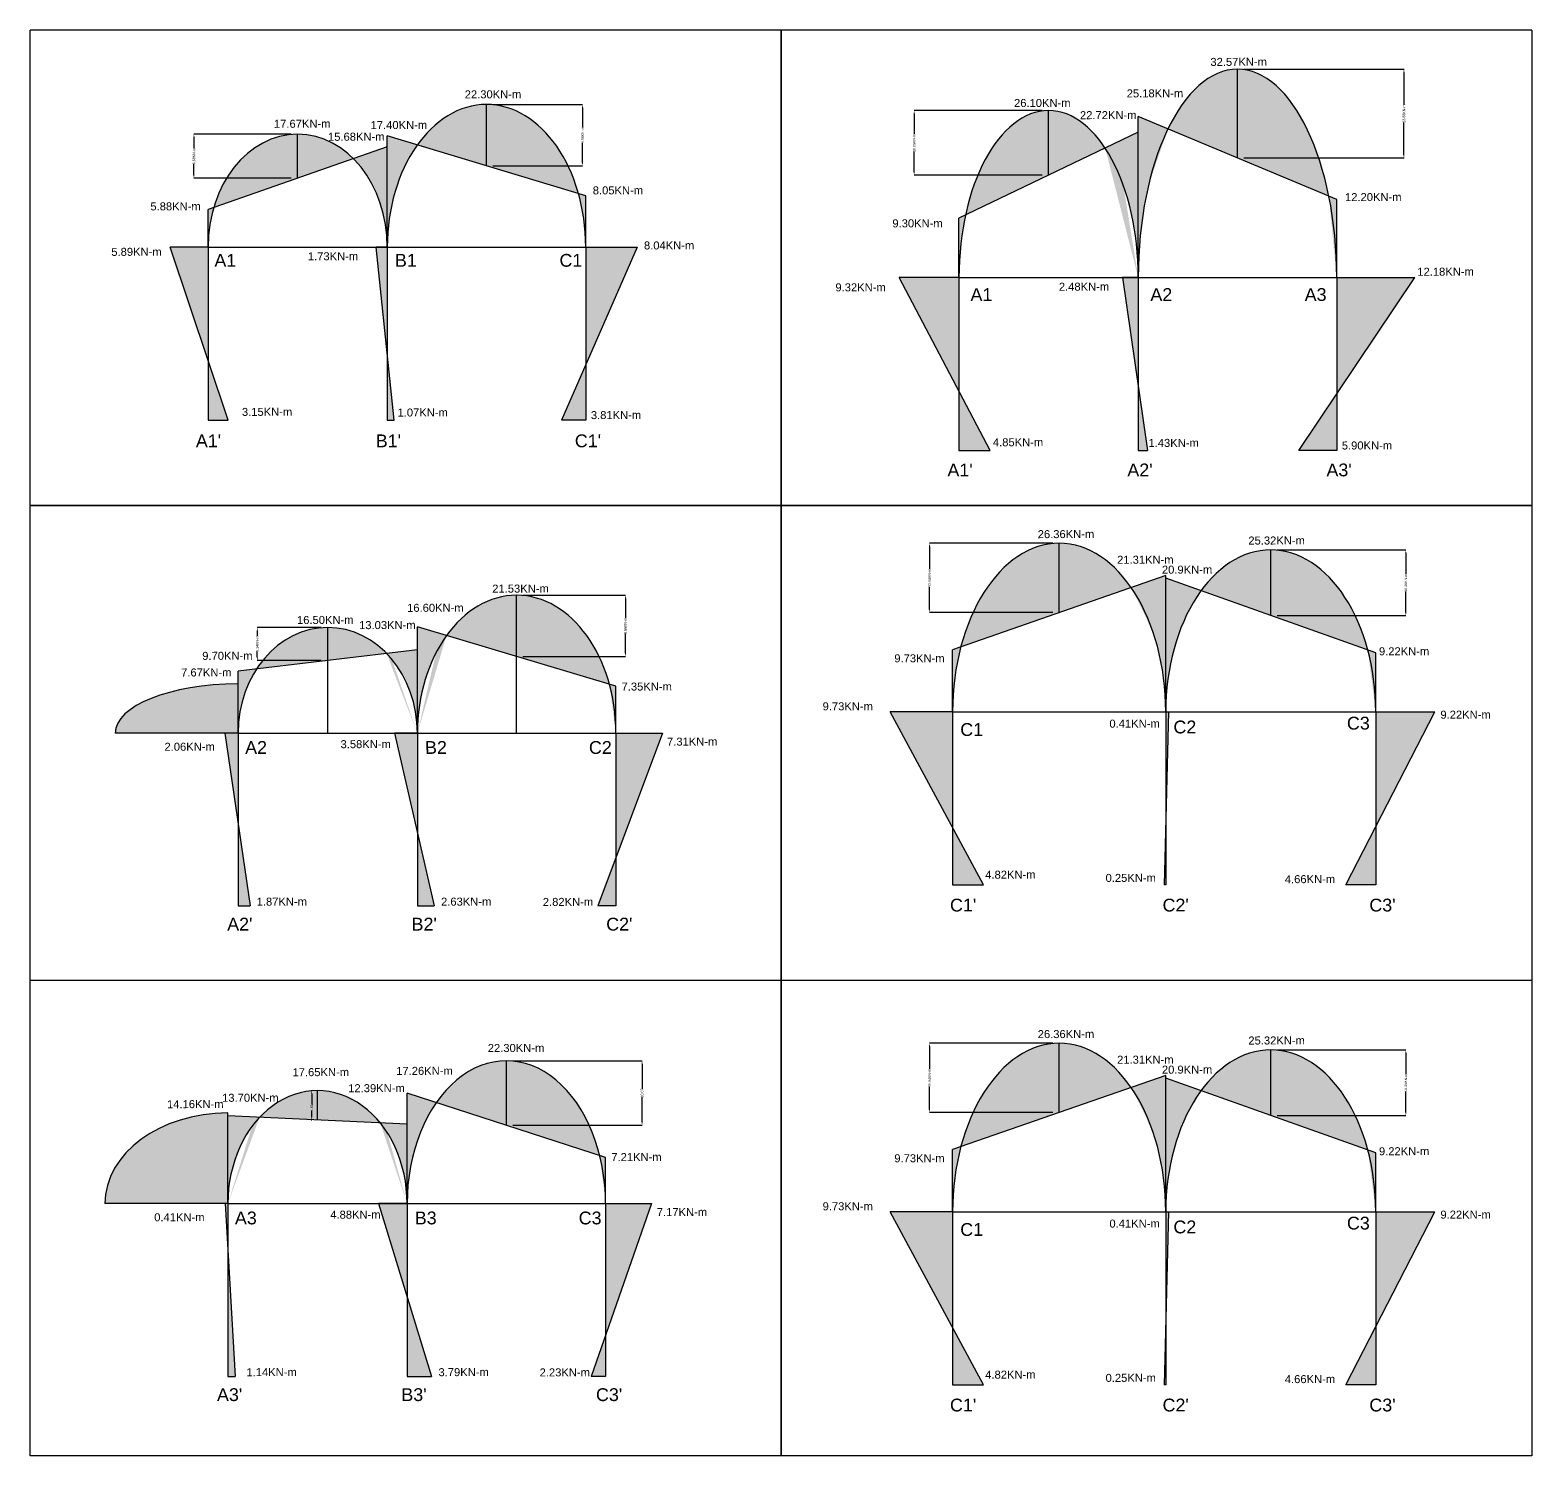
# Model space of a CAD drawing. Header units: millimetres. Extents: x 0 to 1679650, y -107560 to 692040.
# Drawn here: x 92940 to 116400, y 122243 to 144518 of the extents above; entities that cross this region are included whole.
import ezdxf

# ---------------------------------------------------------------- set-up
doc = ezdxf.new("R2010")
doc.units = ezdxf.units.MM
doc.styles.get("Standard").update_dxf_attribs({"font": 'arial.ttf'})
doc.dimstyles.new('ISO-25', dxfattribs={"dimtxt": 40, "dimasz": 50, "dimexe": 1.25, "dimexo": 100, "dimtad": 0, "dimdec": 0, "dimtxsty": 'Standard', "dimcen": 2.5, "dimadec": 0, "dimazin": 0, "dimtfac": 1, "dimtdec": 0, "dimtmove": 0, "dimatfit": 3, "dimfxl": 1, "dimarcsym": 0})

# ---------------------------------------------------------------- blocks, each defined once
blk = doc.blocks.new('*D110')
at = {"color": 0, "lineweight": -2, "transparency": 16777216}
for p, q in [((97020.00000000003, 142892.0000000001), (95498.75000000017, 142892.0000000001)), ((95500.00000000017, 142842.0000000001), (95500.00000000017, 142671.0445088677)), ((95500.00000000017, 142253.0000000001), (95500.00000000017, 142423.9554911324)), ((97020.00000000003, 142203.0000000001), (95498.75000000017, 142203.0000000001))]:
    blk.add_line(p, q, dxfattribs=at)
at = {"color": 0, "transparency": 16777216}
for points in [[(95491.66666666685, 142842.0000000001), (95508.3333333335, 142842.0000000001), (95500.00000000017, 142892.0000000001)], [(95491.66666666685, 142253.0000000001), (95508.3333333335, 142253.0000000001), (95500.00000000017, 142203.0000000001)]]:
    blk.add_solid(points, dxfattribs=at)
at = {"layer": 'Defpoints', "color": 0, "transparency": 16777216}
for p in [(97120.00000000003, 142892.0000000001), (95500.00000000017, 142203.0000000001), (97120.00000000003, 142203.0000000001)]:
    blk.add_point(p, dxfattribs=at)
at = {"color": 0, "transparency": 16777216, "insert": (95500.0000000002, 142547.5), "char_height": 40, "attachment_point": 5, "rotation": 90}
blk.add_mtext('6.89KN-m', dxfattribs=at)
blk = doc.blocks.new('*D111')
at = {"color": 0, "lineweight": -2, "transparency": 16777216}
for p, q in [((100170.0000000001, 143355.0000000001), (101571.2500000002, 143355.0000000001)), ((101570.0000000002, 143305.0000000001), (101570.0000000002, 142999.6853683493)), ((101570.0000000002, 142447.5000000001), (101570.0000000002, 142752.8146316508)), ((100170.0000000001, 142397.5000000001), (101571.2500000002, 142397.5000000001))]:
    blk.add_line(p, q, dxfattribs=at)
at = {"color": 0, "transparency": 16777216}
for points in [[(101561.6666666669, 143305.0000000001), (101578.3333333336, 143305.0000000001), (101570.0000000002, 143355.0000000001)], [(101561.6666666669, 142447.5000000001), (101578.3333333336, 142447.5000000001), (101570.0000000002, 142397.5000000001)]]:
    blk.add_solid(points, dxfattribs=at)
at = {"layer": 'Defpoints', "color": 0, "transparency": 16777216}
for p in [(100070.0000000001, 143355.0000000001), (100070.0000000001, 142397.5000000001), (101570.0000000002, 142397.5000000001)]:
    blk.add_point(p, dxfattribs=at)
at = {"color": 0, "transparency": 16777216, "insert": (101570.0000000002, 142876.25), "char_height": 40, "attachment_point": 5, "rotation": 90}
blk.add_mtext('9.58KN-m', dxfattribs=at)
blk = doc.blocks.new('*D112')
at = {"color": 0, "lineweight": -2, "transparency": 16777216}
for p, q in [((97490.00000000003, 135185.0000000001), (96488.62694584293, 135185.0000000001)), ((96489.87694584293, 135135.0000000001), (96489.87694584293, 135051.6853683493)), ((97490.00000000003, 134671.5000000001), (96488.62694584293, 134671.5000000001)), ((96489.87694584293, 134721.5000000001), (96489.87694584293, 134804.8146316508))]:
    blk.add_line(p, q, dxfattribs=at)
at = {"color": 0, "transparency": 16777216}
for points in [[(96481.5436125096, 135135.0000000001), (96498.21027917626, 135135.0000000001), (96489.87694584293, 135185.0000000001)], [(96481.5436125096, 134721.5000000001), (96498.21027917626, 134721.5000000001), (96489.87694584293, 134671.5000000001)]]:
    blk.add_solid(points, dxfattribs=at)
at = {"layer": 'Defpoints', "color": 0, "transparency": 16777216}
for p in [(96489.87694584293, 135185.0000000001), (97590.00000000003, 135185.0000000001), (97590.00000000003, 134671.5000000001)]:
    blk.add_point(p, dxfattribs=at)
at = {"color": 0, "transparency": 16777216, "insert": (96489.87694584296, 134928.25), "char_height": 40, "attachment_point": 5, "rotation": 90}
blk.add_mtext('5.14KN-m', dxfattribs=at)
blk = doc.blocks.new('*D113')
at = {"color": 0, "lineweight": -2, "transparency": 16777216}
for p, q in [((100640.0000000001, 135688.0000000001), (102241.126945843, 135688.0000000001)), ((102239.876945843, 135638.0000000001), (102239.876945843, 135333.6853683493)), ((102239.876945843, 134782.5000000001), (102239.876945843, 135086.8146316508)), ((100640.0000000001, 134732.5000000001), (102241.126945843, 134732.5000000001))]:
    blk.add_line(p, q, dxfattribs=at)
at = {"color": 0, "transparency": 16777216}
for points in [[(102231.5436125097, 135638.0000000001), (102248.2102791763, 135638.0000000001), (102239.876945843, 135688.0000000001)], [(102231.5436125097, 134782.5000000001), (102248.2102791763, 134782.5000000001), (102239.876945843, 134732.5000000001)]]:
    blk.add_solid(points, dxfattribs=at)
at = {"layer": 'Defpoints', "color": 0, "transparency": 16777216}
for p in [(100540.0000000001, 135688.0000000001), (102239.876945843, 135688.0000000001), (100540.0000000001, 134732.5000000001)]:
    blk.add_point(p, dxfattribs=at)
at = {"color": 0, "transparency": 16777216, "insert": (102239.876945843, 135210.25), "char_height": 40, "attachment_point": 5, "rotation": 90}
blk.add_mtext('9.56KN-m', dxfattribs=at)
blk = doc.blocks.new('*D114')
at = {"color": 0, "lineweight": -2, "transparency": 16777216}
for p, q in [((100480.0000000001, 128415.0000000001), (102501.2500000002, 128415.0000000001)), ((102500.0000000002, 128365.0000000001), (102500.0000000002, 127977.9820941338)), ((102500.0000000002, 127458.5000000001), (102500.0000000002, 127845.5179058664)), ((100480.0000000001, 127408.5000000001), (102501.2500000002, 127408.5000000001))]:
    blk.add_line(p, q, dxfattribs=at)
at = {"color": 0, "transparency": 16777216}
for points in [[(102491.6666666669, 128365.0000000001), (102508.3333333335, 128365.0000000001), (102500.0000000002, 128415.0000000001)], [(102491.6666666669, 127458.5000000001), (102508.3333333335, 127458.5000000001), (102500.0000000002, 127408.5000000001)]]:
    blk.add_solid(points, dxfattribs=at)
at = {"layer": 'Defpoints', "color": 0, "transparency": 16777216}
for p in [(100380.0000000001, 128415.0000000001), (100380.0000000001, 127408.5000000001), (102500.0000000002, 127408.5000000001)]:
    blk.add_point(p, dxfattribs=at)
at = {"color": 0, "transparency": 16777216, "insert": (102500.0000000002, 127911.75), "char_height": 40, "attachment_point": 5, "rotation": 90}
blk.add_mtext('10.07', dxfattribs=at)
blk = doc.blocks.new('*D115')
at = {"color": 0, "lineweight": -2, "transparency": 16777216}
for p, q in [((97330.00000000003, 127950.0000000001), (97338.74999999997, 127950.0000000001)), ((97339.99999999997, 127900.0000000001), (97339.99999999997, 127734.5199522511)), ((97339.99999999997, 127539.5000000001), (97339.99999999997, 127635.480047749)), ((97330.00000000003, 127489.5000000001), (97338.74999999997, 127489.5000000001))]:
    blk.add_line(p, q, dxfattribs=at)
at = {"color": 0, "transparency": 16777216}
for points in [[(97331.66666666664, 127900.0000000001), (97348.3333333333, 127900.0000000001), (97339.99999999997, 127950.0000000001)], [(97331.66666666664, 127539.5000000001), (97348.3333333333, 127539.5000000001), (97339.99999999997, 127489.5000000001)]]:
    blk.add_solid(points, dxfattribs=at)
at = {"layer": 'Defpoints', "color": 0, "transparency": 16777216}
for p in [(97430.00000000003, 127950.0000000001), (97339.99999999997, 127489.5000000001), (97430.00000000003, 127489.5000000001)]:
    blk.add_point(p, dxfattribs=at)
at = {"color": 0, "transparency": 16777216, "insert": (97340, 127685), "char_height": 40, "attachment_point": 5, "rotation": 90}
blk.add_mtext('4.61', dxfattribs=at)
blk = doc.blocks.new('*D116')
at = {"color": 0, "lineweight": -2, "transparency": 16777216}
for p, q in [((108749.9999998911, 143260.0000000001), (106748.7500000002, 143260.0000000001)), ((106750.0000000002, 143210.0000000001), (106750.0000000002, 142892.5915757163)), ((106750.0000000002, 142301.0000000001), (106750.0000000002, 142618.4084242838)), ((108750.0000000001, 142251.0000000001), (106748.7500000002, 142251.0000000001))]:
    blk.add_line(p, q, dxfattribs=at)
at = {"color": 0, "transparency": 16777216}
for points in [[(106741.6666666669, 143210.0000000001), (106758.3333333336, 143210.0000000001), (106750.0000000002, 143260.0000000001)], [(106741.6666666669, 142301.0000000001), (106758.3333333336, 142301.0000000001), (106750.0000000002, 142251.0000000001)]]:
    blk.add_solid(points, dxfattribs=at)
at = {"layer": 'Defpoints', "color": 0, "transparency": 16777216}
for p in [(108849.9999998911, 143260.0000000001), (106750.0000000002, 142251.0000000001), (108850.0000000001, 142251.0000000001)]:
    blk.add_point(p, dxfattribs=at)
at = {"color": 0, "transparency": 16777216, "insert": (106750.0000000002, 142755.5), "char_height": 40, "attachment_point": 5, "rotation": 90}
blk.add_mtext('10.09KN-m', dxfattribs=at)
blk = doc.blocks.new('*D117')
at = {"color": 0, "lineweight": -2, "transparency": 16777216}
for p, q in [((111900.0000000001, 143907.0000000001), (114401.2500000002, 143907.0000000001)), ((114400.0000000002, 143857.0000000001), (114400.0000000002, 143350.0915757163)), ((114400.0000000002, 142569.0000000001), (114400.0000000002, 143075.9084242838)), ((111900.0000000001, 142519.0000000001), (114401.2500000002, 142519.0000000001))]:
    blk.add_line(p, q, dxfattribs=at)
at = {"color": 0, "transparency": 16777216}
for points in [[(114391.6666666669, 143857.0000000001), (114408.3333333336, 143857.0000000001), (114400.0000000002, 143907.0000000001)], [(114391.6666666669, 142569.0000000001), (114408.3333333336, 142569.0000000001), (114400.0000000002, 142519.0000000001)]]:
    blk.add_solid(points, dxfattribs=at)
at = {"layer": 'Defpoints', "color": 0, "transparency": 16777216}
for p in [(111800.0000000001, 143907.0000000001), (111800.0000000001, 142519.0000000001), (114400.0000000002, 142519.0000000001)]:
    blk.add_point(p, dxfattribs=at)
at = {"color": 0, "transparency": 16777216, "insert": (114400.0000000002, 143213), "char_height": 40, "attachment_point": 5, "rotation": 90}
blk.add_mtext('13.88KN-m', dxfattribs=at)
blk = doc.blocks.new('*D118')
at = {"color": 0, "lineweight": -2, "transparency": 16777216}
for p, q in [((108915.0000000001, 128691.0000000001), (106988.7500000002, 128691.0000000001)), ((106990.0000000002, 128641.0000000001), (106990.0000000002, 128286.0915757163)), ((106990.0000000002, 127657.0000000001), (106990.0000000002, 128011.9084242838)), ((108915.0000000001, 127607.0000000001), (106988.7500000002, 127607.0000000001))]:
    blk.add_line(p, q, dxfattribs=at)
at = {"color": 0, "transparency": 16777216}
for points in [[(106981.6666666669, 128641.0000000001), (106998.3333333336, 128641.0000000001), (106990.0000000002, 128691.0000000001)], [(106981.6666666669, 127657.0000000001), (106998.3333333336, 127657.0000000001), (106990.0000000002, 127607.0000000001)]]:
    blk.add_solid(points, dxfattribs=at)
at = {"layer": 'Defpoints', "color": 0, "transparency": 16777216}
for p in [(109015.0000000001, 128691.0000000001), (106990.0000000002, 127607.0000000001), (109015.0000000001, 127607.0000000001)]:
    blk.add_point(p, dxfattribs=at)
at = {"color": 0, "transparency": 16777216, "insert": (106990.0000000002, 128149), "char_height": 40, "attachment_point": 5, "rotation": 90}
blk.add_mtext('10.84KN-m', dxfattribs=at)
blk = doc.blocks.new('*D119')
at = {"color": 0, "lineweight": -2, "transparency": 16777216}
for p, q in [((112419.9999998759, 128587.0000000001), (114431.2500000002, 128587.0000000001)), ((114430.0000000002, 128537.0000000001), (114430.0000000002, 128211.0915757384)), ((114430.0000000002, 127611.0000000443), (114430.0000000002, 127936.9084243059)), ((112419.9999998759, 127561.0000000443), (114431.2500000002, 127561.0000000443))]:
    blk.add_line(p, q, dxfattribs=at)
at = {"color": 0, "transparency": 16777216}
for points in [[(114421.6666666669, 128537.0000000001), (114438.3333333336, 128537.0000000001), (114430.0000000002, 128587.0000000001)], [(114421.6666666669, 127611.0000000443), (114438.3333333336, 127611.0000000443), (114430.0000000002, 127561.0000000443)]]:
    blk.add_solid(points, dxfattribs=at)
at = {"layer": 'Defpoints', "color": 0, "transparency": 16777216}
for p in [(112319.9999998759, 128587.0000000001), (112319.9999998759, 127561.0000000443), (114430.0000000002, 127561.0000000443)]:
    blk.add_point(p, dxfattribs=at)
at = {"color": 0, "transparency": 16777216, "insert": (114430.0000000002, 128074.0000000221), "char_height": 40, "attachment_point": 5, "rotation": 90}
blk.add_mtext('10.26KN-m', dxfattribs=at)
blk = doc.blocks.new('*D148')
at = {"color": 0, "lineweight": -2, "transparency": 16777216}
for p, q in [((108915.0000000001, 136501.0000000001), (106988.7500000003, 136501.0000000001)), ((106990.0000000003, 136451.0000000001), (106990.0000000003, 136096.0915757163)), ((106990.0000000003, 135467.0000000001), (106990.0000000003, 135821.9084242838)), ((108915.0000000001, 135417.0000000001), (106988.7500000003, 135417.0000000001))]:
    blk.add_line(p, q, dxfattribs=at)
at = {"color": 0, "transparency": 16777216}
for points in [[(106981.666666667, 136451.0000000001), (106998.3333333336, 136451.0000000001), (106990.0000000003, 136501.0000000001)], [(106981.666666667, 135467.0000000001), (106998.3333333336, 135467.0000000001), (106990.0000000003, 135417.0000000001)]]:
    blk.add_solid(points, dxfattribs=at)
at = {"layer": 'Defpoints', "color": 0, "transparency": 16777216}
for p in [(109015.0000000001, 136501.0000000001), (106990.0000000003, 135417.0000000001), (109015.0000000001, 135417.0000000001)]:
    blk.add_point(p, dxfattribs=at)
at = {"color": 0, "transparency": 16777216, "insert": (106990.0000000003, 135959), "char_height": 40, "attachment_point": 5, "rotation": 90}
blk.add_mtext('10.84KN-m', dxfattribs=at)
blk = doc.blocks.new('*D149')
at = {"color": 0, "lineweight": -2, "transparency": 16777216}
for p, q in [((112419.9999998759, 136397.0000000001), (114431.2500000003, 136397.0000000001)), ((114430.0000000003, 136347.0000000001), (114430.0000000003, 136021.0915757384)), ((114430.0000000003, 135421.0000000443), (114430.0000000003, 135746.9084243059)), ((112419.9999998759, 135371.0000000443), (114431.2500000003, 135371.0000000443))]:
    blk.add_line(p, q, dxfattribs=at)
at = {"color": 0, "transparency": 16777216}
for points in [[(114421.666666667, 136347.0000000001), (114438.3333333336, 136347.0000000001), (114430.0000000003, 136397.0000000001)], [(114421.666666667, 135421.0000000443), (114438.3333333336, 135421.0000000443), (114430.0000000003, 135371.0000000443)]]:
    blk.add_solid(points, dxfattribs=at)
at = {"layer": 'Defpoints', "color": 0, "transparency": 16777216}
for p in [(112319.9999998759, 136397.0000000001), (112319.9999998759, 135371.0000000443), (114430.0000000003, 135371.0000000443)]:
    blk.add_point(p, dxfattribs=at)
at = {"color": 0, "transparency": 16777216, "insert": (114430.0000000003, 135884.0000000221), "char_height": 40, "attachment_point": 5, "rotation": 90}
blk.add_mtext('10.26KN-m', dxfattribs=at)

msp = doc.modelspace()

# ---------------------------------------------------------------- hatches: boundary and pattern name
at = {"true_color": 0xf27172}
h = msp.add_hatch(color=11, dxfattribs=at)
h.dxf.hatch_style = 1
edge = h.paths.add_edge_path()
edge.add_ellipse((108850, 140650), major_axis=(0, -2610), ratio=0.5363984674329502, start_angle=180, end_angle=247.9699689787866)
edge.add_line((107552.2176668206, 141628.9914674547), (108850, 142251))
edge.add_line((108850, 142251), (108850, 143260))
h.paths.add_polyline_path([(109623.601783833, 142825.3428701986), (109506.2475991817, 142955.4959629816), (109382.6503610269, 143063.7162751087), (109253.9858819303, 143148.974278701), (109121.47818043, 143210.4588922724), (108986.3878366351, 143247.5851967579), (108850, 143260), (108850, 142251), (109733.5964942054, 142674.4951768656)])
edge = h.paths.add_edge_path()
edge.add_line((110250, 142922), (109733.5964942054, 142674.4951768656))
edge.add_ellipse((108850, 140650), major_axis=(0, -2610), ratio=0.5363984674329502, start_angle=90, end_angle=140.8656940882477, ccw=False)
edge.add_line((110250, 140650), (110250, 142922))
h.paths.add_polyline_path([(111800, 143907), (111649.814705327, 143891.6749419486), (111501.0427347924, 143845.8439848065), (111355.0841123967, 143769.9384224508), (111213.3123870261, 143664.6725669167), (111077.0617066214, 143531.0370263387), (110947.6142631302, 143370.2893827968), (110826.1882263935, 143183.9423577946), (110713.9262805145, 142973.7495767394), (111800, 142519)])
edge = h.paths.add_edge_path()
edge.add_line((110713.9262805145, 142973.7495767394), (110250, 143168))
edge.add_line((110250, 143168), (110250, 140650))
edge.add_ellipse((111800, 140650), major_axis=(0, -3257), ratio=0.4758980657046362, start_angle=224.4826076582319, end_angle=270, ccw=False)
edge = h.paths.add_edge_path()
edge.add_line((107552.2176668206, 141628.9914674547), (107450, 141580))
edge.add_line((107450, 141580), (107450, 140650))
edge.add_ellipse((108850, 140650), major_axis=(0, -2610), ratio=0.5363984674329502, start_angle=247.96996897878648, end_angle=270, ccw=False)
h.paths.add_polyline_path([(112889.8934191971, 142965.839619302), (112777.4580717552, 143177.735852949), (112655.7422161261, 143365.6324144301), (112525.9014875513, 143527.74531359), (112389.1686631486, 143662.5353641133), (112246.8419572692, 143768.7227973803), (112100.2726955578, 143845.2994132723), (111950.8524847469, 143891.5381525618), (111800, 143907), (111800, 142519), (113227.0072462439, 141921.4982562501), (113161.3416522491, 142207.2941802961), (113082.7507546384, 142478.3043229284), (112991.9807373045, 142731.9555693301)])
edge = h.paths.add_edge_path()
edge.add_line((113350, 141870), (113227.0072462439, 141921.4982562501))
edge.add_ellipse((111800, 140650), major_axis=(0, -3257), ratio=0.4758980657046362, start_angle=90, end_angle=112.97873079978129, ccw=False)
edge.add_line((113350, 140650), (113350, 141870))
h.paths.add_polyline_path([(114568, 140650), (113350, 140650), (113350, 138831.0840707965)])
h.paths.add_polyline_path([(113350, 138831.0840707965), (112760, 137950), (113350, 137950)])
h.paths.add_polyline_path([(110250, 138937.4680306905), (110250, 137950), (110393, 137950)])
h.paths.add_polyline_path([(110250, 140650), (110002, 140650), (110250, 138937.4680306905)])
h.paths.add_polyline_path([(107450, 138874.13549753), (107450, 137950), (107935, 137950)])
h.paths.add_polyline_path([(107450, 140650), (106518, 140650), (107450, 138874.13549753)])
h.paths.add_polyline_path([(108278.1936457102, 143280.8599211465), (109225.1963626177, 143283.7615939896), (109224.6097055818, 143475.2255656112), (108277.6069886743, 143472.3238927681)], flags=9)
h.paths.add_polyline_path([(111345.536256254, 143923.012089757), (112292.5816059764, 143925.9138932296), (112291.9945570521, 144117.5057632959), (111344.9492073296, 144114.6039598233)], flags=9)
h.paths.add_polyline_path([(110038.1936457102, 143430.8599211465), (110985.1963626177, 143433.7615939896), (110984.6097055818, 143625.2255656112), (110037.6069886743, 143622.3238927681)], flags=9)
h.paths.add_polyline_path([(109308.7183915531, 143093.526104945), (110254.6552880887, 143096.4245120509), (110254.0784282645, 143284.6910225566), (109308.1415317289, 143281.7926154507)], flags=9)
h.paths.add_polyline_path([(113448.1936457102, 141810.8599211465), (114395.1963626177, 141813.7615939896), (114394.6097055818, 142005.2255656112), (113447.6069886743, 142002.3238927681)], flags=9)
h.paths.add_polyline_path([(114577.6557999722, 140644.9682267369), (115524.6585168798, 140647.8698995801), (115524.0718598439, 140839.3338712017), (114577.0691429363, 140836.4321983586)], flags=9)
h.paths.add_polyline_path([(113398.1936457102, 137930.8599211465), (114248.0788103233, 137933.4640200132), (114247.4921532874, 138124.9279916349), (113397.6069886743, 138122.3238927681)], flags=9)
h.paths.add_polyline_path([(110378.1726558764, 137970.7532737945), (111228.1004533045, 137973.3575032908), (111227.5134043801, 138164.9493733571), (110377.5856069521, 138162.3451438608)], flags=9)
h.paths.add_polyline_path([(107948.1936457102, 137980.8599211465), (108798.0788103233, 137983.4640200132), (108797.4921532874, 138174.9279916349), (107947.6069886743, 138172.3238927681)], flags=9)
h.paths.add_polyline_path([(108978.1936457102, 140410.8599211465), (109828.0788103233, 140413.4640200132), (109827.4921532874, 140604.9279916349), (108977.6069886743, 140602.3238927681)], flags=9)
h.paths.add_polyline_path([(106378.1726558764, 141400.7532737945), (107228.1004533045, 141403.3575032908), (107227.5134043801, 141594.9493733571), (106377.5856069521, 141592.3451438608)], flags=9)
h.paths.add_polyline_path([(105488.1726558764, 140400.7532737945), (106338.1004533045, 140403.3575032908), (106337.5134043801, 140594.9493733571), (105487.5856069521, 140592.3451438608)], flags=9)
h.paths.add_polyline_path([(112798.6669743795, 140230.2039840281), (113243.0032241745, 140231.5654568161), (113242.0639458955, 140538.1124489222), (112797.7276961005, 140536.7509761342)], flags=9)
h.paths.add_polyline_path([(110389.5401514621, 140234.6405138689), (110832.1028761582, 140235.9965524702), (110831.1799004394, 140537.2229692793), (110388.6171757433, 140535.8669306781)], flags=9)
h.paths.add_polyline_path([(107579.5401514621, 140234.6405138689), (108022.1028761582, 140235.9965524702), (108021.1799004394, 140537.2229692793), (107578.6171757433, 140535.8669306781)], flags=9)
h.paths.add_polyline_path([(113138.6669743795, 137490.2039840281), (113636.3454021512, 137491.728900433), (113635.4061238722, 137798.2758925391), (113137.7276961005, 137796.7509761342)], flags=9)
h.paths.add_polyline_path([(110029.5401514621, 137494.6405138689), (110525.4450541348, 137496.1599960871), (110524.522078416, 137797.3864128962), (110028.6171757433, 137795.8669306781)], flags=9)
h.paths.add_polyline_path([(107219.5401514621, 137494.6405138689), (107715.4450541348, 137496.1599960871), (107714.522078416, 137797.3864128962), (107218.6171757433, 137795.8669306781)], flags=9)
h = msp.add_hatch(color=11, dxfattribs=at)
h.dxf.hatch_style = 1
h.paths.add_polyline_path([(95720, 141125), (95131, 141125), (95720, 139365.8185840708)])
h.paths.add_polyline_path([(95720, 139365.8185840708), (95720, 138425), (96035, 138425)])
edge = h.paths.add_edge_path()
edge.add_line((95808.729739601, 141744.0554088604), (95720, 141713))
edge.add_line((95720, 141713), (95720, 141125))
edge.add_ellipse((97120, 141125), major_axis=(0, -1767), ratio=0.7923033389926428, start_angle=249.491727312617, end_angle=270, ccw=False)
edge = h.paths.add_edge_path()
edge.add_ellipse((97120, 141125), major_axis=(0, -1767), ratio=0.7923033389926428, start_angle=180, end_angle=249.4917273126168)
edge.add_line((95808.72973960101, 141744.0554088604), (97120, 142203))
edge.add_line((97120, 142203), (97120, 142892))
edge = h.paths.add_edge_path()
edge.add_ellipse((97120, 141125), major_axis=(0, -1767), ratio=0.7923033389926428, start_angle=141.5063173900364, end_angle=180)
edge.add_line((97120, 142892), (97120, 142203))
edge.add_line((97120, 142203), (97991.39968028467, 142507.9898880996))
edge = h.paths.add_edge_path()
edge.add_ellipse((97120, 141125), major_axis=(0, -1767), ratio=0.7923033389926428, start_angle=90, end_angle=141.5063173900347, ccw=False)
edge.add_line((98520, 141125), (98520, 142693))
edge.add_line((98520, 142693), (97991.39968028468, 142507.9898880996))
edge = h.paths.add_edge_path()
edge.add_line((98989.22596310833, 142723.475394998), (98520, 142865))
edge.add_line((98520, 142865), (98520, 141125))
edge.add_ellipse((100070, 141125), major_axis=(0, -2230), ratio=0.695067264573991, start_angle=224.208669549946, end_angle=270, ccw=False)
edge = h.paths.add_edge_path()
edge.add_ellipse((100070, 141125), major_axis=(0, -2230), ratio=0.695067264573991, start_angle=180, end_angle=224.2086695499424)
edge.add_line((98989.22596310833, 142723.475394998), (100070, 142397.5))
edge.add_line((100070, 142397.5), (100070, 143355))
edge = h.paths.add_edge_path()
edge.add_ellipse((100070, 141125), major_axis=(0, -2230), ratio=0.695067264573991, start_angle=112.1111477892951, end_angle=180)
edge.add_line((100070, 143355), (100070, 142397.5))
edge.add_line((100070, 142397.5), (101506.0058901891, 141964.3820944107))
edge = h.paths.add_edge_path()
edge.add_ellipse((100070, 141125), major_axis=(0, -2230), ratio=0.695067264573991, start_angle=90, end_angle=112.1111477892951, ccw=False)
edge.add_line((101620, 141125), (101620, 141930))
edge.add_line((101620, 141930), (101506.0058901891, 141964.3820944107))
h.paths.add_polyline_path([(102424, 141125), (101620, 141125), (101620, 139293.1012658228)])
h.paths.add_polyline_path([(101620, 139293.1012658228), (101239, 138425), (101620, 138425)])
h.paths.add_polyline_path([(98520, 141125), (98347, 141125), (98520, 139456.7857142857)])
h.paths.add_polyline_path([(98520, 139456.7857142857), (98520, 138425), (98627, 138425)])
h = msp.add_hatch(color=11, dxfattribs=at)
h.dxf.hatch_style = 1
h.paths.add_polyline_path([(107350, 132059.4329896907), (107350, 131165), (107832, 131165)])
h.paths.add_polyline_path([(107350, 133865), (106377, 133865), (107350, 132059.4329896907)])
edge = h.paths.add_edge_path()
edge.add_line((107479.1493435604, 134882.9113933463), (107350, 134838))
edge.add_line((107350, 134838), (107350, 133865))
edge.add_ellipse((109015, 133865), major_axis=(0, -2636), ratio=0.631638846737481, start_angle=247.2843766446892, end_angle=270, ccw=False)
edge = h.paths.add_edge_path()
edge.add_ellipse((109015, 133865), major_axis=(0, -2636), ratio=0.631638846737481, start_angle=180, end_angle=247.284376644689)
edge.add_line((107479.1493435604, 134882.9113933462), (109015, 135417))
edge.add_line((109015, 135417), (109015, 136501))
h.paths.add_polyline_path([(110140.0224455912, 135808.22402162), (110021.5239354276, 135964.8133834027), (109894.3752958713, 136103.3568181809), (109759.6692502502, 136222.6636750471), (109618.5634707105, 136321.7086234422), (109472.2706291104, 136399.6404649107), (109322.0479752425, 136455.7894483529), (109169.1865319508, 136489.673025908), (109015, 136501), (109015, 135417)])
edge = h.paths.add_edge_path()
edge.add_line((110680, 135955), (110680, 135996))
edge.add_line((110680, 135996), (110140.0224455912, 135808.22402162))
edge.add_ellipse((109015, 133865), major_axis=(0, -2636), ratio=0.631638846737481, start_angle=131.5557712024667, end_angle=137.4923099456766, ccw=False)
edge.add_ellipse((109015, 133865), major_axis=(0, -2636), ratio=0.631638846737481, start_angle=125.61923245925769, end_angle=131.5557712024667, ccw=False)
edge.add_ellipse((109015, 133865), major_axis=(0, -2636), ratio=0.631638846737481, start_angle=119.6826937160468, end_angle=125.61923245925769, ccw=False)
edge.add_ellipse((109015, 133865), major_axis=(0, -2636), ratio=0.631638846737481, start_angle=113.74615497283861, end_angle=119.6826937160468, ccw=False)
edge.add_ellipse((109015, 133865), major_axis=(0, -2636), ratio=0.631638846737481, start_angle=107.80961622962721, end_angle=113.74615497283861, ccw=False)
edge.add_ellipse((109015, 133865), major_axis=(0, -2636), ratio=0.631638846737481, start_angle=101.87307748641848, end_angle=107.80961622962721, ccw=False)
edge.add_ellipse((109015, 133865), major_axis=(0, -2636), ratio=0.631638846737481, start_angle=95.93653874320802, end_angle=101.87307748641848, ccw=False)
edge.add_ellipse((109015, 133865), major_axis=(0, -2636), ratio=0.631638846737481, start_angle=90, end_angle=95.93653874320802, ccw=False)
edge.add_line((110680, 133865), (110680, 135955))
edge = h.paths.add_edge_path()
edge.add_line((111231.3394754959, 135758.6693575063), (110680, 135955))
edge.add_line((110680, 135955), (110680, 133865))
edge.add_ellipse((112320, 133865), major_axis=(0, -2532), ratio=0.6477093206951027, start_angle=221.5916628502514, end_angle=270, ccw=False)
h.paths.add_polyline_path([(112320, 136397), (112150.2339758573, 136383.3975952778), (111982.291985023, 136342.7365307276), (111817.9784626702, 136275.4536849088), (111659.0588582717, 136182.2719713285), (111507.2406669121, 136064.192571172), (111364.1550832858, 135922.4841762169), (111231.3394754959, 135758.6693575063), (112320, 135371)])
h.paths.add_polyline_path([(113438.4273040891, 135716.8595643402), (113303.6610139329, 135890.9924154396), (113157.5999698545, 136041.8620839421), (113001.9212979442, 136167.7362293809), (112838.4125573971, 136267.1695189862), (112668.951215107, 136339.0202235221), (112495.4830879087, 136382.4633270375), (112320, 136397), (112320, 135371), (113835.9026661849, 134831.1907578951), (113760.2366634181, 135076.0715106673), (113668.0333388782, 135307.0462993916), (113560.3514047099, 135521.4629874437)])
edge = h.paths.add_edge_path()
edge.add_line((113960, 134787), (113835.9026661849, 134831.1907578951))
edge.add_ellipse((112320, 133865), major_axis=(0, -2532), ratio=0.6477093206951027, start_angle=90, end_angle=112.43232516029511, ccw=False)
edge.add_line((113960, 133865), (113960, 134787))
h.paths.add_polyline_path([(114882, 133865), (113960, 133865), (113960, 132071.4841498559)])
h.paths.add_polyline_path([(113960, 132071.4841498559), (113494, 131165), (113960, 131165)])
h.paths.add_polyline_path([(110721, 133865), (110680, 133865), (110680, 132187.7272727273)])
h.paths.add_polyline_path([(110680, 132187.7272727273), (110655, 131165), (110680, 131165)])
h = msp.add_hatch(color=11, dxfattribs=at)
h.dxf.hatch_style = 1
edge = h.paths.add_edge_path()
edge.add_ellipse((96190, 133535), major_axis=(-1920, 7.275957614183426e-12), ratio=0.3994791666666704, start_angle=270, end_angle=359.9999999999984)
edge.add_line((94270, 133535), (96190, 133535))
edge.add_line((96190, 133535), (96190, 134302))
edge = h.paths.add_edge_path()
edge.add_line((96479.27025924425, 134539.4024986887), (96190, 134505))
edge.add_line((96190, 134505), (96190, 133535))
edge.add_ellipse((97590, 133535), major_axis=(0, -1650), ratio=0.8484848484848485, start_angle=232.5023573544122, end_angle=270, ccw=False)
edge = h.paths.add_edge_path()
edge.add_line((97590, 134671.5), (97590, 135185))
edge.add_ellipse((97590, 133535), major_axis=(0, -1650), ratio=0.8484848484848485, start_angle=180, end_angle=232.5023573544122)
edge.add_line((96479.27025924425, 134539.4024986887), (97590, 134671.5))
edge = h.paths.add_edge_path()
edge.add_ellipse((97590, 133535), major_axis=(0, -1650), ratio=0.8484848484848485, start_angle=139.0219623271984, end_angle=180)
edge.add_line((97590, 135185), (97590, 134671.5))
edge.add_line((97590, 134671.5), (98508.07756509977, 134780.6856532779))
edge = h.paths.add_edge_path()
edge.add_line((98990, 134838), (98508.07756509977, 134780.6856532779))
edge.add_ellipse((97590, 133535), major_axis=(0, -1650), ratio=0.8484848484848485, start_angle=90, end_angle=139.0219623271975, ccw=False)
edge.add_line((98990, 133535), (98990, 134838))
edge = h.paths.add_edge_path()
edge.add_ellipse((100540, 133535), major_axis=(0, -2153.000000000007), ratio=0.7199256850905689, start_angle=224.9338021821047, end_angle=270, ccw=False)
edge.add_line((99445.25152371253, 135059.1588195374), (98990, 135195))
edge.add_line((98990, 135195), (98990, 133535))
edge = h.paths.add_edge_path()
edge.add_ellipse((100540, 133535), major_axis=(0, -2153.000000000007), ratio=0.7199256850905689, start_angle=180, end_angle=224.9338021821036)
edge.add_line((99445.25152371253, 135059.1588195374), (100540, 134732.5))
edge.add_line((100540, 134732.5), (100540, 135688))
edge = h.paths.add_edge_path()
edge.add_ellipse((100540, 133535), major_axis=(0, -2153.000000000007), ratio=0.7199256850905689, start_angle=110.8185328911968, end_angle=180)
edge.add_line((100540, 135688), (100540, 134732.5))
edge.add_line((100540, 134732.5), (101988.80168514, 134300.1962713695))
edge = h.paths.add_edge_path()
edge.add_line((102090, 134270), (101988.80168514, 134300.1962713695))
edge.add_ellipse((100540, 133535), major_axis=(0, -2153.000000000007), ratio=0.7199256850905689, start_angle=90, end_angle=110.8185328911967, ccw=False)
edge.add_line((102090, 133535), (102090, 134270))
h.paths.add_polyline_path([(102821, 133535), (102090, 133535), (102090, 131586.6288252715)])
h.paths.add_polyline_path([(102090, 131586.6288252714), (101808, 130835), (102090, 130835)])
h.paths.add_polyline_path([(96190, 133535), (95984, 133535), (96190, 132119.7328244275)])
h.paths.add_polyline_path([(96190, 132119.7328244275), (96190, 130835), (96377, 130835)])
h.paths.add_polyline_path([(98990, 131978.4782608696), (98990, 130835), (99253, 130835)])
h.paths.add_polyline_path([(98990, 133535), (98632, 133535), (98990, 131978.4782608696)])
h = msp.add_hatch(color=11, dxfattribs=at)
h.dxf.hatch_style = 1
h.paths.add_polyline_path([(107350, 124249.4329896907), (107350, 123355), (107832, 123355)])
h.paths.add_polyline_path([(107350, 126055), (106377, 126055), (107350, 124249.4329896907)])
edge = h.paths.add_edge_path()
edge.add_line((107479.1493435604, 127072.9113933463), (107350, 127028))
edge.add_line((107350, 127028), (107350, 126055))
edge.add_ellipse((109015, 126055), major_axis=(0, -2636), ratio=0.631638846737481, start_angle=247.2843766446892, end_angle=270, ccw=False)
edge = h.paths.add_edge_path()
edge.add_ellipse((109015, 126055), major_axis=(0, -2636), ratio=0.631638846737481, start_angle=180, end_angle=247.284376644689)
edge.add_line((107479.1493435604, 127072.9113933462), (109015, 127607))
edge.add_line((109015, 127607), (109015, 128691))
h.paths.add_polyline_path([(110140.0224455912, 127998.22402162), (110021.5239354276, 128154.8133834027), (109894.3752958713, 128293.3568181809), (109759.6692502502, 128412.6636750471), (109618.5634707105, 128511.7086234422), (109472.2706291104, 128589.6404649107), (109322.0479752425, 128645.7894483529), (109169.1865319508, 128679.673025908), (109015, 128691), (109015, 127607)])
edge = h.paths.add_edge_path()
edge.add_line((110680, 128145), (110680, 128186))
edge.add_line((110680, 128186), (110140.0224455912, 127998.22402162))
edge.add_ellipse((109015, 126055), major_axis=(0, -2636), ratio=0.631638846737481, start_angle=131.5557712024667, end_angle=137.4923099456766, ccw=False)
edge.add_ellipse((109015, 126055), major_axis=(0, -2636), ratio=0.631638846737481, start_angle=125.61923245925769, end_angle=131.5557712024667, ccw=False)
edge.add_ellipse((109015, 126055), major_axis=(0, -2636), ratio=0.631638846737481, start_angle=119.6826937160468, end_angle=125.61923245925769, ccw=False)
edge.add_ellipse((109015, 126055), major_axis=(0, -2636), ratio=0.631638846737481, start_angle=113.74615497283861, end_angle=119.6826937160468, ccw=False)
edge.add_ellipse((109015, 126055), major_axis=(0, -2636), ratio=0.631638846737481, start_angle=107.80961622962721, end_angle=113.74615497283861, ccw=False)
edge.add_ellipse((109015, 126055), major_axis=(0, -2636), ratio=0.631638846737481, start_angle=101.87307748641848, end_angle=107.80961622962721, ccw=False)
edge.add_ellipse((109015, 126055), major_axis=(0, -2636), ratio=0.631638846737481, start_angle=95.93653874320802, end_angle=101.87307748641848, ccw=False)
edge.add_ellipse((109015, 126055), major_axis=(0, -2636), ratio=0.631638846737481, start_angle=90, end_angle=95.93653874320802, ccw=False)
edge.add_line((110680, 126055), (110680, 128145))
edge = h.paths.add_edge_path()
edge.add_line((111231.3394754959, 127948.6693575063), (110680, 128145))
edge.add_line((110680, 128145), (110680, 126055))
edge.add_ellipse((112320, 126055), major_axis=(0, -2532), ratio=0.6477093206951027, start_angle=221.5916628502514, end_angle=270, ccw=False)
h.paths.add_polyline_path([(112320, 128587), (112150.2339758573, 128573.3975952778), (111982.291985023, 128532.7365307276), (111817.9784626702, 128465.4536849088), (111659.0588582717, 128372.2719713285), (111507.2406669121, 128254.192571172), (111364.1550832858, 128112.4841762169), (111231.3394754959, 127948.6693575063), (112320, 127561)])
h.paths.add_polyline_path([(113438.4273040891, 127906.8595643402), (113303.6610139329, 128080.9924154396), (113157.5999698545, 128231.8620839421), (113001.9212979442, 128357.7362293809), (112838.4125573971, 128457.1695189862), (112668.951215107, 128529.0202235221), (112495.4830879087, 128572.4633270375), (112320, 128587), (112320, 127561), (113835.9026661849, 127021.1907578951), (113760.2366634181, 127266.0715106673), (113668.0333388782, 127497.0462993916), (113560.3514047099, 127711.4629874437)])
edge = h.paths.add_edge_path()
edge.add_line((113960, 126977), (113835.9026661849, 127021.1907578951))
edge.add_ellipse((112320, 126055), major_axis=(0, -2532), ratio=0.6477093206951027, start_angle=90, end_angle=112.43232516029511, ccw=False)
edge.add_line((113960, 126055), (113960, 126977))
h.paths.add_polyline_path([(114882, 126055), (113960, 126055), (113960, 124261.4841498559)])
h.paths.add_polyline_path([(113960, 124261.4841498559), (113494, 123355), (113960, 123355)])
h.paths.add_polyline_path([(110721, 126055), (110680, 126055), (110680, 124377.7272727273)])
h.paths.add_polyline_path([(110680, 124377.7272727273), (110655, 123355), (110680, 123355)])
h = msp.add_hatch(color=11, dxfattribs=at)
h.dxf.hatch_style = 1
edge = h.paths.add_edge_path()
edge.add_ellipse((96030, 126185), major_axis=(-1920, 0), ratio=0.7375, start_angle=270, end_angle=360)
edge.add_line((94110, 126185), (96030, 126185))
edge.add_line((96030, 126185), (96030, 127601))
edge = h.paths.add_edge_path()
edge.add_ellipse((97430, 126185), major_axis=(0, -1765), ratio=0.7932011331444759, start_angle=580.2636766334035, end_angle=630, ccw=False)
edge.add_line((96525.17139480631, 127531.8330526001), (96030, 127555))
edge.add_line((96030, 127555), (96030, 126185))
edge = h.paths.add_edge_path()
edge.add_ellipse((97430, 126185), major_axis=(0, -1765), ratio=0.7932011331444759, start_angle=540, end_angle=580.2636766334036)
edge.add_line((96525.17139480631, 127531.8330526001), (97430, 127489.5))
edge.add_line((97430, 127489.5), (97430, 127950))
edge = h.paths.add_edge_path()
edge.add_ellipse((97430, 126185), major_axis=(0, -1765), ratio=0.7932011331444759, start_angle=495.4857259996443, end_angle=540)
edge.add_line((97430, 127950), (97430, 127489.5))
edge.add_line((97430, 127489.5), (98411.52170679017, 127443.5788058609))
edge = h.paths.add_edge_path()
edge.add_line((98830, 127424), (98411.52170679017, 127443.5788058609))
edge.add_ellipse((97430, 126185), major_axis=(0, -1765), ratio=0.7932011331444759, start_angle=450, end_angle=495.4857259996443, ccw=False)
edge.add_line((98830, 126185), (98830, 127424))
edge = h.paths.add_edge_path()
edge.add_line((99285.10461917688, 127763.4580186217), (98830, 127911))
edge.add_line((98830, 127911), (98830, 126185))
edge.add_ellipse((100380, 126185), major_axis=(0, -2230), ratio=0.695067264573991, start_angle=584.9414734818803, end_angle=630, ccw=False)
edge = h.paths.add_edge_path()
edge.add_ellipse((100380, 126185), major_axis=(0, -2230), ratio=0.695067264573991, start_angle=540, end_angle=584.9414734818803)
edge.add_line((99285.10461917688, 127763.4580186217), (100380, 127408.5))
edge.add_line((100380, 127408.5), (100380, 128415))
edge = h.paths.add_edge_path()
edge.add_ellipse((100380, 126185), major_axis=(0, -2230), ratio=0.695067264573991, start_angle=469.6610794773607, end_angle=540)
edge.add_line((100380, 128415), (100380, 127408.5))
edge.add_line((100380, 127408.5), (101839.6339358398, 126935.2960949939))
edge = h.paths.add_edge_path()
edge.add_line((101930, 126906), (101839.6339358398, 126935.2960949939))
edge.add_ellipse((100380, 126185), major_axis=(0, -2230), ratio=0.695067264573991, start_angle=450, end_angle=469.6610794773607, ccw=False)
edge.add_line((101930, 126185), (101930, 126906))
h.paths.add_polyline_path([(102647, 126185), (101930, 126185), (101930, 124125.5319148936)])
h.paths.add_polyline_path([(101930, 124125.5319148936), (101707, 123485), (101930, 123485)])
h.paths.add_polyline_path([(98830, 124722.3639661427), (98830, 123485), (99209, 123485)])
h.paths.add_polyline_path([(98830, 126185), (98382, 126185), (98830, 124722.3639661427)])
h.paths.add_polyline_path([(96030, 125470.8064516129), (96030, 123485), (96144, 123485)])
h.paths.add_polyline_path([(96030, 126185), (95989, 126185), (96030, 125470.8064516129)])

# ---------------------------------------------------------------- linework, layer by layer
for p, q in [((116400, 144517.8125), (92940, 144517.8125)), ((111800, 142519), (111800, 143907)), ((100070, 142397.5), (100070, 143355)), ((108850, 142251), (108850, 143260)), ((110250, 140650), (110250, 143168)), ((113350, 141870), (110250, 143168)), ((97120, 142203), (97120, 142892)), ((110250, 142922), (107450, 141580)), ((98520, 142693), (95720, 141713)), ((98520, 141125), (98520, 142865)), ((101620, 141930), (98520, 142865)), ((95720, 141125), (95720, 141713)), ((101620, 141125), (101620, 141930)), ((113350, 140650), (113350, 141870)), ((107450, 140650), (107450, 141580)), ((95720, 141125), (95131, 141125)), ((96035, 138425), (95131, 141125)), ((95720, 141125), (101620, 141125)), ((95720, 141125), (95720, 138425)), ((98520, 141125), (98347, 141125)), ((98627, 138425), (98347, 141125)), ((98520, 141125), (98520, 138425)), ((102424, 141125), (101239, 138425)), ((101620, 141125), (101620, 138425)), ((101620, 141125), (102424, 141125)), ((107450, 140650), (106518, 140650)), ((107935, 137950), (106518, 140650)), ((107450, 140650), (107450, 137950)), ((107450, 140650), (113350, 140650)), ((110250, 140650), (110002, 140650)), ((110002, 140650), (110393, 137950)), ((110250, 140650), (110250, 137950)), ((112760, 137950), (114568, 140650)), ((113350, 140650), (113350, 137950)), ((113350, 140650), (114568, 140650)), ((95720, 138425), (96035, 138425)), ((98520, 138425), (98627, 138425)), ((101620, 138425), (101239, 138425)), ((107450, 137950), (107935, 137950)), ((110250, 137950), (110393, 137950)), ((113350, 137950), (112760, 137950)), ((109015, 135417), (109015, 136501)), ((112320, 135371), (112320, 136397)), ((110680, 135996), (107350, 134838)), ((110680, 133865), (110680, 135996)), ((113960, 134787), (110680, 135955)), ((100540, 133535), (100540, 135688)), ((97590, 133535), (97590, 135185)), ((98990, 133535), (98990, 135195)), ((102090, 134270), (98990, 135195)), ((98990, 134838), (96190, 134505)), ((107350, 133865), (107350, 134838)), ((113960, 133865), (113960, 134787)), ((96190, 133535), (96190, 134505)), ((102090, 133535), (102090, 134270)), ((107350, 133865), (106377, 133865)), ((107832, 131165), (106377, 133865)), ((107350, 133865), (113960, 133865)), ((107350, 133865), (107350, 131165)), ((110721, 133865), (110655, 131165)), ((110680, 133865), (110680, 131165)), ((110680, 133865), (110721, 133865)), ((113494, 131165), (114882, 133865)), ((113960, 133865), (113960, 131165)), ((113960, 133865), (114882, 133865)), ((96190, 133535), (94270, 133535)), ((96190, 133535), (95984, 133535)), ((95984, 133535), (96377, 130835)), ((96190, 133535), (102090, 133535)), ((96190, 133535), (96190, 130835)), ((98990, 133535), (98632, 133535)), ((98632, 133535), (99253, 130835)), ((98990, 133535), (98990, 130835)), ((98990, 133535), (102090, 133535)), ((102821, 133535), (101808, 130835)), ((102090, 133535), (102090, 130835)), ((102090, 133535), (102821, 133535)), ((107350, 131165), (107832, 131165)), ((110680, 131165), (110655, 131165)), ((113960, 131165), (113494, 131165)), ((96190, 130835), (96377, 130835)), ((98990, 130835), (99253, 130835)), ((102090, 130835), (101808, 130835)), ((104670, 129667.8125), (92940, 129667.8125)), ((116400, 129667.8125), (104670, 129667.8125)), ((109015, 127607), (109015, 128691)), ((112320, 127561), (112320, 128587)), ((100380, 127408.5), (100380, 128415)), ((110680, 128186), (107350, 127028)), ((110680, 126055), (110680, 128186)), ((113960, 126977), (110680, 128145)), ((97430, 127489.5), (97430, 127950)), ((98830, 126185), (98830, 127911)), ((101930, 126906), (98830, 127911)), ((96030, 126185), (96030, 127601)), ((96030, 126185), (96030, 127555)), ((98830, 127424), (96030, 127555)), ((107350, 126055), (107350, 127028)), ((113960, 126055), (113960, 126977)), ((101930, 126185), (101930, 126906)), ((96030, 126185), (94110, 126185)), ((96030, 126185), (95989, 126185)), ((95989, 126185), (96144, 123485)), ((96030, 126185), (101930, 126185)), ((96030, 126185), (96030, 123485)), ((98830, 126185), (98382, 126185)), ((98382, 126185), (99209, 123485)), ((98830, 126185), (98830, 123485)), ((102647, 126185), (101707, 123485)), ((101930, 126185), (101930, 123485)), ((101930, 126185), (102647, 126185)), ((107350, 126055), (106377, 126055)), ((107832, 123355), (106377, 126055)), ((107350, 126055), (113960, 126055)), ((107350, 126055), (107350, 123355)), ((110721, 126055), (110655, 123355)), ((110680, 126055), (110680, 123355)), ((110680, 126055), (110721, 126055)), ((113494, 123355), (114882, 126055)), ((113960, 126055), (113960, 123355)), ((113960, 126055), (114882, 126055)), ((96030, 123485), (96144, 123485)), ((98830, 123485), (99209, 123485)), ((101930, 123485), (101707, 123485)), ((107350, 123355), (107832, 123355)), ((110680, 123355), (110655, 123355)), ((113960, 123355), (113494, 123355))]:
    msp.add_line(p, q)
for points in [[(104670, 144517.8125), (104670, 137092.8125), (92940, 137092.8125), (92940, 144517.8125)], [(116400, 144517.8125), (116400, 137092.8125), (104670, 137092.8125), (104670, 144517.8125)]]:
    msp.add_lwpolyline(points)
for points in [[(92940, 122242.8125), (92940, 137092.8125), (104670, 137092.8125), (104670, 122242.8125), (92940, 122242.8125)], [(104670, 122242.8125), (104670, 137092.8125), (116400, 137092.8125), (116400, 122242.8125), (104670, 122242.8125)]]:
    msp.add_lwpolyline(points, close=True)
for centre, major_axis, ratio, start_param, end_param in [((111800, 140650), (0, -3257), 0.4758980657046362, 1.570796326794897, 4.71238898038469), ((100070, 141125), (0, -2230), 0.695067264573991, 1.570796326794897, 4.71238898038469), ((108850, 140650), (0, -2610), 0.5363984674329502, 1.570796326794897, 4.71238898038469), ((97120, 141125), (0, -1767), 0.7923033389926428, 1.570796326794897, 4.71238898038469), ((109015, 133865), (0, -2636), 0.631638846737481, 1.570796326794897, 4.71238898038469), ((112320, 133865), (0, -2532), 0.6477093206951027, 1.570796326794897, 4.71238898038469), ((100540, 133535), (0, -2153.000000000007), 0.7199256850905689, 1.570796326794897, 4.71238898038469), ((97590, 133535), (0, -1650), 0.8484848484848485, 1.570796326794897, 4.71238898038469), ((96190, 133535), (-1920, 7.275957614183426e-12), 0.3994791666666704, 4.71238898038469, 6.283185307179559), ((109015, 126055), (0, -2636), 0.631638846737481, 1.570796326794897, 4.71238898038469), ((112320, 126055), (0, -2532), 0.6477093206951027, 1.570796326794897, 4.71238898038469), ((100380, 126185), (0, -2230), 0.695067264573991, 7.853981633974483, 10.99557428756428), ((97430, 126185), (0, -1765), 0.7932011331444759, 7.853981633974483, 10.99557428756428), ((96030, 126185), (-1920, 0), 0.7375, 4.71238898038469, 6.283185307179586)]:
    msp.add_ellipse(centre, major_axis=major_axis, ratio=ratio, start_param=start_param, end_param=end_param)

# ---------------------------------------------------------------- texts
for s, height, p in [('32.57KN-m', 125, (111377.3636003775, 143957.2588159625)), ('22.30KN-m', 125, (99730, 143450)), ('25.18KN-m', 125, (110070, 143465)), ('26.10KN-m', 125, (108310, 143315)), ('17.67KN-m', 125, (96750, 142990)), ('22.72KN-m', 125, (109340, 143125)), ('15.68KN-m', 125, (97594.31785865698, 142787.4977952744)), ('17.40KN-m', 125, (98260, 142970)), ('8.05KN-m', 125, (101730, 141950)), ('12.20KN-m', 125, (113480, 141845)), ('5.88KN-m', 125, (94820, 141700)), ('9.30KN-m', 125, (106410, 141435)), ('5.89KN-m', 125, (94210, 140990)), ('A1', 200, (95820, 140820)), ('1.73KN-m', 125, (97280, 140920)), ('B1', 200, (98640, 140820)), ('C1', 200, (101210, 140820)), ('8.04KN-m', 125, (102530, 141090)), ('12.18KN-m', 125, (114609.462154262, 140679.1083055905)), ('9.32KN-m', 125, (105520, 140435)), ('2.48KN-m', 125, (109010, 140445)), ('A1', 200, (107630, 140285)), ('A2', 200, (110440, 140285)), ('A3', 200, (112850, 140285)), ('3.15KN-m', 125, (96250, 138490)), ('1.07KN-m', 125, (98680, 138480)), ('3.81KN-m', 125, (101700, 138440)), ("A1'", 200, (95530, 138000)), ("B1'", 200, (98340, 138000)), ("C1'", 200, (101450, 138000)), ('4.85KN-m', 125, (107980, 138015)), ('1.43KN-m', 125, (110410, 138005)), ('5.90KN-m', 125, (113430, 137965)), ("A1'", 200, (107270, 137545)), ("A2'", 200, (110080, 137545)), ("A3'", 200, (113190, 137545)), ('26.36KN-m', 125, (108680, 136580)), ('25.32KN-m', 125, (111970, 136480)), ('21.31KN-m', 125, (109920, 136180)), ('20.9KN-m', 125, (110620, 136025)), ('21.53KN-m', 125, (100160, 135728.9085948158)), ('16.50KN-m', 125, (97110, 135238.9085948158)), ('16.60KN-m', 125, (98830, 135428.9085948158)), ('13.03KN-m', 125, (98080, 135158.9085948158)), ('9.70KN-m', 125, (95630, 134678.9085948158)), ('9.73KN-m', 125, (106440, 134640)), ('9.22KN-m', 125, (114010, 134750)), ('7.67KN-m', 125, (95300, 134418.9085948158)), ('7.35KN-m', 125, (102180, 134198.9085948158)), ('9.73KN-m', 125, (105320, 133890)), ('0.41KN-m', 125, (109800, 133620)), ('C2', 200, (110800, 133530)), ('C3', 200, (113510, 133590)), ('9.22KN-m', 125, (114970, 133760)), ('C1', 200, (107470, 133490)), ('2.06KN-m', 125, (95040, 133258.9085948158)), ('A2', 200, (96300, 133210)), ('3.58KN-m', 125, (97790, 133298.9085948158)), ('B2', 200, (99110, 133210)), ('C2', 200, (101670, 133210)), ('7.31KN-m', 125, (102890, 133338.9085948158)), ('4.82KN-m', 125, (107860, 131260)), ('0.25KN-m', 125, (109740, 131210)), ('4.66KN-m', 125, (112540, 131190)), ('1.87KN-m', 125, (96480, 130838.9085948158)), ('2.63KN-m', 125, (99360, 130838.9085948158)), ('2.82KN-m', 125, (100950, 130835)), ("C1'", 200, (107310, 130747.8125)), ("C2'", 200, (110630, 130747.8125)), ("C3'", 200, (113860, 130747.8125)), ("A2'", 200, (96020, 130450)), ("B2'", 200, (98900, 130450)), ("C2'", 200, (101940, 130450)), ('26.36KN-m', 125, (108680, 128770)), ('25.32KN-m', 125, (111970, 128670)), ('22.30KN-m', 125, (100090.1230541572, 128552.9458573405)), ('21.31KN-m', 125, (109920, 128370)), ('20.9KN-m', 125, (110620, 128215)), ('17.65KN-m', 125, (97040.12305415724, 128175)), ('17.26KN-m', 125, (98660, 128195)), ('13.70KN-m', 125, (95940, 127775)), ('12.39KN-m', 125, (97910, 127925)), ('14.16KN-m', 125, (95080, 127675)), ('7.21KN-m', 125, (102020, 126848.9085948158)), ('9.73KN-m', 125, (106440, 126830)), ('9.22KN-m', 125, (114010, 126940)), ('0.41KN-m', 125, (94880, 125908.9085948158)), ('A3', 200, (96140, 125860)), ('4.88KN-m', 125, (97630, 125948.9085948158)), ('B3', 200, (98950, 125860)), ('C3', 200, (101510, 125860)), ('7.17KN-m', 125, (102730, 125988.9085948158)), ('9.73KN-m', 125, (105320, 126080)), ('C3', 200, (113510, 125780)), ('9.22KN-m', 125, (114970, 125950)), ('C1', 200, (107470, 125680)), ('0.41KN-m', 125, (109800, 125810)), ('C2', 200, (110800, 125720)), ('1.14KN-m', 125, (96320, 123488.9085948158)), ('3.79KN-m', 125, (99320, 123488.9085948158)), ('2.23KN-m', 125, (100900, 123485)), ('4.82KN-m', 125, (107860, 123450)), ('0.25KN-m', 125, (109740, 123400)), ('4.66KN-m', 125, (112540, 123380)), ("A3'", 200, (95860, 123100)), ("B3'", 200, (98740, 123100)), ("C3'", 200, (101780, 123100)), ("C1'", 200, (107310, 122937.8125)), ("C2'", 200, (110630, 122937.8125)), ("C3'", 200, (113860, 122937.8125))]:
    msp.add_text(s, height=height, rotation=0.1755571385226345).set_placement(p)

# ---------------------------------------------------------------- dimensions: what is measured, and where the dimension line sits
for base, p1, p2, text, picture, middle in [((114400.0000000002, 142519.0000000001), (111800, 143907), (111800, 142519), '13.88KN-m', '*D117', (114400.0000000002, 143213)), ((101570.0000000002, 142397.5000000001), (100070, 143355), (100070, 142397.5), '9.58KN-m', '*D111', (101570.0000000002, 142876.25)), ((95500.00000000017, 142203.0000000001), (97120, 142892), (97120, 142203), '6.89KN-m', '*D110', (95500.0000000002, 142547.5)), ((106990.0000000003, 135417.0000000001), (109015, 136501), (109015, 135417), '10.84KN-m', '*D148', (106990.0000000003, 135959)), ((114430.0000000003, 135371.0000000443), (112319.9999998759, 136397), (112319.9999998759, 135371.0000000442), '10.26KN-m', '*D149', (114430.0000000003, 135884.0000000221)), ((102239.876945843, 135688.0000000001), (100540, 134732.5), (100540, 135688), '9.56KN-m', '*D113', (102239.876945843, 135210.25)), ((96489.87694584293, 135185.0000000001), (97590, 134671.5), (97590, 135185), '5.14KN-m', '*D112', (96489.87694584296, 134928.25)), ((106990.0000000002, 127607.0000000001), (109015, 128691), (109015, 127607), '10.84KN-m', '*D118', (106990.0000000002, 128149)), ((114430.0000000002, 127561.0000000443), (112319.9999998759, 128587), (112319.9999998759, 127561.0000000442), '10.26KN-m', '*D119', (114430.0000000002, 128074.0000000221)), ((102500.0000000002, 127408.5000000001), (100380, 128415), (100380, 127408.5), '10.07', '*D114', (102500.0000000002, 127911.75))]:
    dim = msp.add_linear_dim(base=base, p1=p1, p2=p2, angle=90, text=text, dimstyle='ISO-25')
    dim.commit()
    dim.dimension.update_dxf_attribs({"geometry": picture, "text_midpoint": middle})
dim = msp.add_aligned_dim(p1=(108849.999999891, 143260), p2=(108850, 142251), distance=-2099.9999999997963, text='10.09KN-m', dimstyle='ISO-25')
dim.commit()
dim.dimension.update_dxf_attribs({"geometry": '*D116', "text_midpoint": (106750.0000000002, 142755.5)})
dim = msp.add_linear_dim(base=(97339.99999999997, 127489.5000000001), p1=(97430, 127950), p2=(97430, 127489.5), angle=90, text='4.61', dimstyle='ISO-25')
dim.commit()
dim.dimension.update_dxf_attribs({"geometry": '*D115', "text_midpoint": (97340, 127685), "dimtype": 160})

doc.saveas('drawing.dxf')
